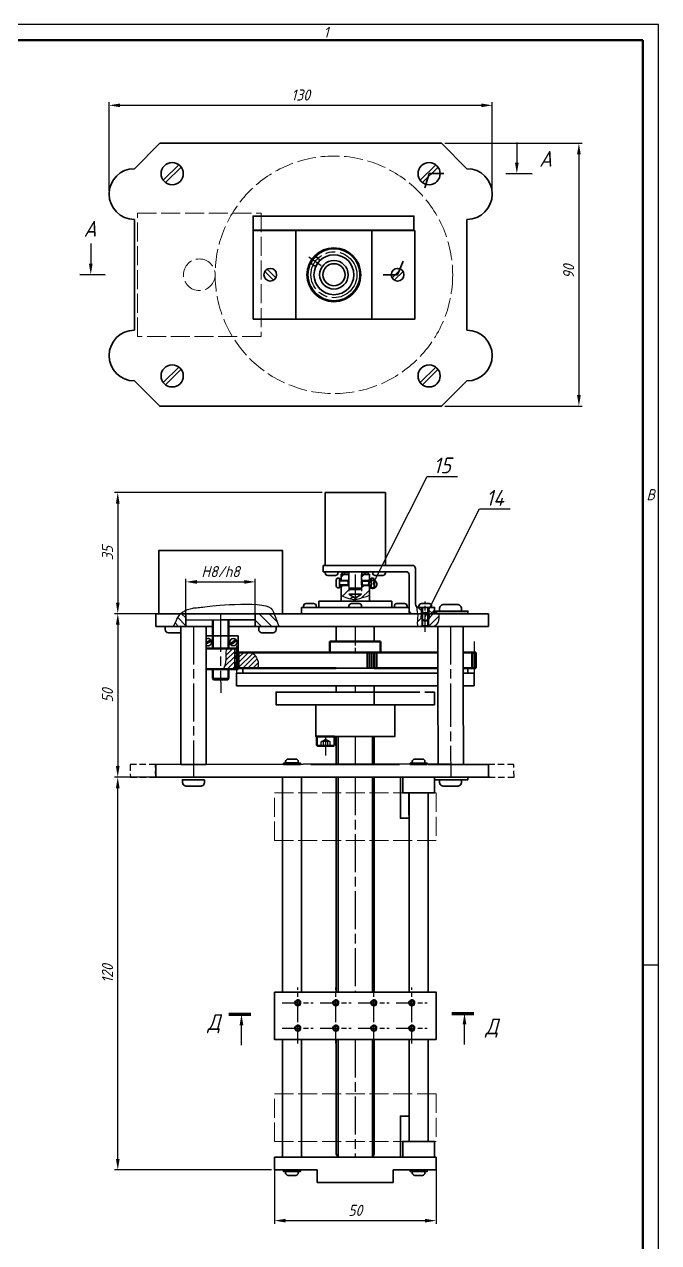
# Model space of a CAD drawing. Header units: millimetres. Extents: x -386 to 841, y 0 to 594.
# Drawn here: x 640.7 to 841, y 209.3 to 594 of the extents above; entities that cross this region are included whole.
import ezdxf
from ezdxf import colors
from ezdxf.entities.mleader import LeaderData, LeaderLine
from ezdxf.enums import TextEntityAlignment as Align
from ezdxf.math import Vec2, Vec3

# ---------------------------------------------------------------- set-up
doc = ezdxf.new("R2010")
doc.units = ezdxf.units.MM
for name, pattern in [('ACGOSTWELD', [3, 2, -1]), ('AM_ISO02W050', [7.5, 6, -1.5]), ('AM_ISO02W050x2', [3.75, 3, -0.75]), ('AM_ISO08W050', [18, 12, -1.5, 3, -1.5]), ('AM_ISO08W050x2', [9, 6, -0.75, 1.5, -0.75])]:
    doc.linetypes.add(name, pattern=pattern)
doc.layers.get('0').update_dxf_attribs({"linetype": 'ACGOSTWELD', "lineweight": 25})
for name, color, linetype, lineweight in [('AM_0', 7, 'Continuous', 50), ('AM_0N', 7, 'Continuous', 50), ('AM_3N', 6, 'AM_ISO02W050', 25), ('AM_4', 3, 'Continuous', 25), ('AM_4N', 3, 'Continuous', 25), ('AM_5', 3, 'Continuous', 25), ('AM_7', 4, 'AM_ISO08W050', 25), ('AM_8', 1, 'Continuous', 25), ('AM_BOR', 7, 'Continuous', 50), ('окружности', 100, 'AM_ISO02W050', 15), ('основные', 7, 'Continuous', 35), ('оч жирные', 7, 'Continuous', 70)]:
    doc.layers.add(name, color=color, linetype=linetype, lineweight=lineweight)
doc.styles.add('ACGOSTTS', font='geniso.shx', dxfattribs={"oblique": 15})
doc.styles.get("Standard").update_dxf_attribs({"font": 'geniso.shx', "oblique": 15})
doc.dimstyles.new('AM_GOST$0', dxfattribs={"dimtxt": 3.5, "dimasz": 3.5, "dimexe": 1, "dimexo": 1, "dimgap": 1.5, "dimtad": 1, "dimtoh": 1, "dimtxsty": 'Standard', "dimcen": 0, "dimclrd": 256, "dimclre": 256, "dimclrt": 2, "dimadec": 0, "dimazin": 2, "dimtp": 0.1, "dimtm": 0.1, "dimtfac": 0.71, "dimtmove": 0, "dimatfit": 3, "dimfxl": 1, "dimtolj": 1, "dimlwd": -1, "dimlwe": -1, "dimarcsym": 1})

# ---------------------------------------------------------------- blocks, each defined once
blk = doc.blocks.new('*D10')
at = {"layer": 'AM_5', "linetype": 'ByBlock', "transparency": 16777216}
for p, q in [((681.23, 407.93), (669.23, 407.93)), ((670.23, 404.43), (670.23, 359.82)), ((681.23, 356.32), (669.23, 356.32))]:
    blk.add_line(p, q, dxfattribs=at)
at = {"layer": 'AM_5', "transparency": 16777216}
for points in [[(669.65, 404.43), (670.82, 404.43), (670.23, 407.93)], [(669.65, 359.82), (670.82, 359.82), (670.23, 356.32)]]:
    blk.add_solid(points, dxfattribs=at)
at = {"layer": 'Defpoints', "color": 0, "transparency": 16777216}
for p in [(682.23, 407.93), (670.23, 356.32), (682.23, 356.32)]:
    blk.add_point(p, dxfattribs=at)
at = {"layer": 'AM_5', "color": 2, "transparency": 16777216, "insert": (666.98, 382.12), "char_height": 3.5, "attachment_point": 5, "rotation": 90}
blk.add_mtext('\\A1;50', dxfattribs=at)
blk = doc.blocks.new('*D11')
at = {"layer": 'AM_5', "linetype": 'ByBlock', "transparency": 16777216}
for p, q in [((718.73, 356.32), (669.23, 356.32)), ((670.23, 235.79), (670.23, 352.82)), ((718.73, 232.29), (669.23, 232.29))]:
    blk.add_line(p, q, dxfattribs=at)
at = {"layer": 'AM_5', "transparency": 16777216}
for points in [[(669.65, 352.82), (670.82, 352.82), (670.23, 356.32)], [(669.65, 235.79), (670.82, 235.79), (670.23, 232.29)]]:
    blk.add_solid(points, dxfattribs=at)
at = {"layer": 'Defpoints', "color": 0, "transparency": 16777216}
for p in [(670.23, 356.32), (719.73, 356.32), (719.73, 232.29)]:
    blk.add_point(p, dxfattribs=at)
at = {"layer": 'AM_5', "color": 2, "transparency": 16777216, "insert": (666.98, 294.3), "char_height": 3.5, "attachment_point": 5, "rotation": 90}
blk.add_mtext('\\A1;120', dxfattribs=at)
blk = doc.blocks.new('*D6')
at = {"layer": 'AM_5', "linetype": 'ByBlock', "transparency": 16777216}
for p, q in [((691.73, 406.93), (691.73, 418.97)), ((695.23, 417.97), (710.16, 417.97)), ((713.66, 406.97), (713.66, 418.97))]:
    blk.add_line(p, q, dxfattribs=at)
at = {"layer": 'AM_5', "transparency": 16777216}
for points in [[(695.23, 418.55), (695.23, 417.38), (691.73, 417.97)], [(710.16, 418.55), (710.16, 417.38), (713.66, 417.97)]]:
    blk.add_solid(points, dxfattribs=at)
at = {"layer": 'Defpoints', "color": 0, "transparency": 16777216}
for p in [(713.66, 417.97), (691.73, 405.93), (713.66, 405.97)]:
    blk.add_point(p, dxfattribs=at)
at = {"layer": 'AM_5', "color": 2, "transparency": 16777216, "insert": (702.69, 421.22), "char_height": 3.5, "attachment_point": 5}
blk.add_mtext('\\A1;Н8/h8', dxfattribs=at)
blk = doc.blocks.new('GOST_A1_LANDSCAPE')
at = {"layer": 'AM_BOR', "color": 1, "lineweight": 25}
for p, q in [((841, 594), (0, 594)), ((841, 0), (841, 594)), ((841, 297), (836, 297))]:
    blk.add_line(p, q, dxfattribs=at)
at = {"layer": 'AM_BOR', "color": 7, "lineweight": 50}
for p, q in [((836, 589), (20, 589)), ((836, 5), (836, 589))]:
    blk.add_line(p, q, dxfattribs=at)
at = {"layer": 'AM_BOR', "color": 1, "lineweight": 25, "style": 'ACGOSTTS', "oblique": 15}
for s, p in [('1', (736, 591.5)), ('B', (838.5, 445.5))]:
    blk.add_text(s, height=3.5, dxfattribs=at).set_placement(p, align=Align.MIDDLE_CENTER)
blk = doc.blocks.new('_DotSmall')
at = {"color": 0, "linetype": 'ByBlock', "const_width": 0.5}
blk.add_lwpolyline([(-0.0625, 0, 1), (0.0625, 0, 1)], format="xyb", close=True, dxfattribs=at)
blk = doc.blocks.new('*D28')
at = {"layer": 'AM_5', "linetype": 'ByBlock', "transparency": 16777216}
for p, q in [((667.48, 541.44), (667.48, 569.44)), ((788.48, 541.44), (788.48, 569.44)), ((670.98, 568.44), (784.98, 568.44))]:
    blk.add_line(p, q, dxfattribs=at)
at = {"layer": 'AM_5', "transparency": 16777216}
for points in [[(670.98, 569.02), (670.98, 567.85), (667.48, 568.44)], [(784.98, 569.02), (784.98, 567.85), (788.48, 568.44)]]:
    blk.add_solid(points, dxfattribs=at)
at = {"layer": 'Defpoints', "color": 0, "transparency": 16777216}
for p in [(788.48, 568.44), (667.48, 540.44), (788.48, 540.44)]:
    blk.add_point(p, dxfattribs=at)
at = {"layer": 'AM_5', "color": 2, "transparency": 16777216, "insert": (727.98, 571.69), "char_height": 3.5, "attachment_point": 5}
blk.add_mtext('\\A1;130', dxfattribs=at)
blk = doc.blocks.new('*D30')
at = {"layer": 'AM_5', "linetype": 'ByBlock', "transparency": 16777216}
for p, q in [((773.48, 556.44), (816.83, 556.44)), ((815.83, 552.94), (815.83, 476.94)), ((773.48, 473.44), (816.83, 473.44))]:
    blk.add_line(p, q, dxfattribs=at)
at = {"layer": 'AM_5', "transparency": 16777216}
for points in [[(815.24, 552.94), (816.41, 552.94), (815.83, 556.44)], [(815.24, 476.94), (816.41, 476.94), (815.83, 473.44)]]:
    blk.add_solid(points, dxfattribs=at)
at = {"layer": 'Defpoints', "color": 0, "transparency": 16777216}
for p in [(772.48, 556.44), (772.48, 473.44), (815.83, 473.44)]:
    blk.add_point(p, dxfattribs=at)
at = {"layer": 'AM_5', "color": 2, "transparency": 16777216, "insert": (812.58, 514.94), "char_height": 3.5, "attachment_point": 5, "rotation": 90}
blk.add_mtext('\\A1; 90', dxfattribs=at)
blk = doc.blocks.new('*D41')
at = {"layer": 'AM_5', "linetype": 'ByBlock', "transparency": 16777216}
for p, q in [((719.73, 235.29), (719.73, 215.29)), ((770.73, 235.29), (770.73, 215.29)), ((723.23, 216.29), (767.23, 216.29))]:
    blk.add_line(p, q, dxfattribs=at)
at = {"layer": 'AM_5', "transparency": 16777216}
for points in [[(723.23, 216.87), (723.23, 215.7), (719.73, 216.29)], [(767.23, 216.87), (767.23, 215.7), (770.73, 216.29)]]:
    blk.add_solid(points, dxfattribs=at)
at = {"layer": 'Defpoints', "color": 0, "transparency": 16777216}
for p in [(719.73, 236.29), (770.73, 236.29), (770.73, 216.29)]:
    blk.add_point(p, dxfattribs=at)
at = {"layer": 'AM_5', "color": 2, "transparency": 16777216, "insert": (745.23, 219.54), "char_height": 3.5, "attachment_point": 5}
blk.add_mtext('\\A1;50', dxfattribs=at)
blk = doc.blocks.new('*D43')
at = {"layer": 'AM_5', "linetype": 'ByBlock', "transparency": 16777216}
for p, q in [((734.73, 446.18), (669.23, 446.18)), ((670.23, 442.68), (670.23, 411.43)), ((734.73, 407.93), (669.23, 407.93))]:
    blk.add_line(p, q, dxfattribs=at)
at = {"layer": 'AM_5', "transparency": 16777216}
for points in [[(669.65, 442.68), (670.82, 442.68), (670.23, 446.18)], [(669.65, 411.43), (670.82, 411.43), (670.23, 407.93)]]:
    blk.add_solid(points, dxfattribs=at)
at = {"layer": 'Defpoints', "color": 0, "transparency": 16777216}
for p in [(735.73, 446.18), (670.23, 407.93), (735.73, 407.93)]:
    blk.add_point(p, dxfattribs=at)
at = {"layer": 'AM_5', "color": 2, "transparency": 16777216, "insert": (666.98, 427.05), "char_height": 3.5, "attachment_point": 5, "rotation": 90}
blk.add_mtext('\\A1;35', dxfattribs=at)

msp = doc.modelspace()

# ---------------------------------------------------------------- hatches: boundary and pattern name
at = {"layer": 'AM_8'}
h = msp.add_hatch(dxfattribs=at)
h.set_pattern_fill('ANSI31', color=256, scale=0.73)
h.paths.add_polyline_path([(743.233, 416.83), (743.018, 416.83), (740.893, 416.83), (740.734, 416.83), (740.734, 416.83), (740.734, 413.64), (741.709, 413.248), (742.518, 412.948), (743.186, 412.728), (743.735, 412.576), (744.189, 412.483), (744.57, 412.436), (744.903, 412.425), (745.211, 412.439), (745.233, 412.441), (745.233, 412.823), (743.233, 414.107), (743.233, 414.107)])
h.paths.add_polyline_path([(749.734, 416.83), (749.574, 416.83), (747.449, 416.83), (747.234, 417.045), (747.234, 418.215), (747.234, 420.928), (747.234, 421.182), (743.234, 421.182), (743.234, 420.928), (743.234, 418.215), (743.233, 417.045), (743.233, 415.941), (743.603, 415.576), (745.234, 415.576), (745.233, 414.107), (747.234, 414.107), (745.233, 412.823), (745.233, 412.441), (745.516, 412.469), (745.845, 412.521), (746.223, 412.602), (746.675, 412.721), (747.227, 412.886), (747.903, 413.106), (748.731, 413.388), (749.734, 413.74)])
h.paths.add_polyline_path([(747.234, 418.215), (747.234, 420.928), (747.234, 421.182), (743.234, 421.182), (743.234, 420.928), (743.234, 418.215), (743.233, 417.045), (743.233, 415.941), (747.234, 415.941), (747.234, 417.045)], flags=17)
h.paths.add_polyline_path([(747.234, 415.941), (746.864, 415.576), (745.234, 415.576), (745.233, 414.107), (747.234, 414.107)], flags=16)
h.paths.add_polyline_path([(749.734, 420.328), (747.234, 420.328), (747.234, 418.43), (747.449, 418.43), (749.359, 418.43), (749.574, 418.43), (749.734, 418.43)])
h.paths.add_polyline_path([(743.234, 420.328), (740.734, 420.328), (740.734, 418.43), (740.894, 418.43), (743.019, 418.43), (743.234, 418.43)])
h.paths.add_polyline_path([(743.234, 420.928), (741.334, 420.928), (740.734, 420.328), (743.234, 420.328)])
h.paths.add_polyline_path([(749.134, 420.928), (747.234, 420.928), (747.234, 420.328), (749.734, 420.328)], flags=17)
h.paths.add_polyline_path([(747.234, 415.941), (747.234, 415.941), (745.234, 415.941), (745.234, 415.576), (746.864, 415.576)], flags=16)
h.paths.add_polyline_path([(745.234, 415.941), (743.233, 415.941), (743.603, 415.576), (745.234, 415.576)], flags=16)
h = msp.add_hatch(dxfattribs=at)
h.set_pattern_fill('ANSI31', color=256, scale=0.55, angle=90, style=0)
h.set_pattern_definition([(135, (1178.506, 2460.9906), (-1.2347852, -1.2347852), [])])
h.paths.add_polyline_path([(691.734, 405.928), (691.734, 407.928), (690.099, 407.928), (690.09, 407.921), (689.84, 407.677), (689.616, 407.409), (689.401, 407.091), (689.178, 406.701), (688.93, 406.213), (688.638, 405.605), (688.285, 404.851), (687.853, 403.928), (690.721, 403.928), (691.734, 403.928)])
h = msp.add_hatch(dxfattribs=at)
h.set_pattern_fill('ANSI31', color=256, scale=0.71, angle=90, style=0)
h.set_pattern_definition([(135, (-738.1574, 1443.3015), (-1.5939955, -1.5939955), [])])
h.paths.add_polyline_path([(721.095, 403.928), (720.522, 405.315), (720.092, 406.515), (719.745, 407.532), (719.591, 407.928), (713.648, 407.928), (713.655, 405.966), (713.662, 403.928)])
h = msp.add_hatch(dxfattribs=at)
h.set_pattern_fill('ANSI31', color=256, scale=0.55, angle=90)
h.set_pattern_definition([(135, (-520.581, 53.3603), (-1.2347852, -1.2347852), [])])
h.paths.add_polyline_path([(766.175, 409.928), (765.336, 409.928), (764.395, 409.931), (764.645, 409.209), (764.942, 407.941), (766.175, 407.941)])
h.paths.add_polyline_path([(768.498, 409.923), (768.498, 407.941), (770.252, 407.941), (770.252, 408.736), (770.252, 409.248), (770.252, 409.927)])
h = msp.add_hatch(dxfattribs=at)
h.set_pattern_fill('ANSI31', color=256, scale=0.55, angle=180)
h.set_pattern_definition([(225, (-520.581, 53.3603), (1.2347852, -1.2347852), [])])
h.paths.add_polyline_path([(765.035, 407.941), (764.885, 407.941), (764.896, 407.859), (764.927, 407.243), (764.917, 406.669), (764.882, 406.138), (764.839, 405.652), (764.805, 405.211), (764.795, 404.817), (764.819, 404.47), (764.884, 404.17), (764.989, 403.941), (766.553, 403.941), (766.336, 404.128), (766.336, 407.941)])
h.paths.add_polyline_path([(768.336, 407.941), (768.336, 404.128), (768.12, 403.941), (769.904, 403.941), (770.113, 404.021), (770.565, 404.258), (770.923, 404.523), (771.192, 404.812), (771.385, 405.117), (771.517, 405.433), (771.599, 405.752), (771.646, 406.069), (771.67, 406.377), (771.683, 406.669), (771.699, 406.944), (771.719, 407.217), (771.746, 407.507), (771.78, 407.836), (771.792, 407.941)])
h = msp.add_hatch(dxfattribs=at)
h.set_pattern_fill('ANSI31', color=256, scale=0.35, style=0)
h.paths.add_polyline_path([(707.147, 396.928), (706.102, 396.928, 0.1514008), (704.355, 395.065), (704.349, 394.302), (704.323, 393.459), (704.224, 392.535), (704.097, 391.955, 0.1012759), (704.91, 390.428), (705.234, 390.428), (707.147, 390.428)])
h.paths.add_polyline_path([(704.097, 391.955), (704.003, 391.526), (703.607, 390.428), (704.91, 390.428, -0.1012759)])
h.paths.add_polyline_path([(706.102, 396.928), (704.762, 396.928), (704.51, 396.377), (704.391, 395.758), (704.355, 395.067), (704.355, 395.065, -0.1514008)], flags=17)
h.paths.add_polyline_path([(711.75, 395.678), (708.359, 395.678), (708.359, 390.678), (711.75, 390.678, 0.1557745), (712.548, 393.178, 0.1557745)])
h.paths.add_polyline_path([(714.524, 392.686), (714.36, 393.334), (714.082, 393.962), (713.689, 394.565), (713.18, 395.139), (712.552, 395.678), (711.75, 395.678, -0.1557745), (712.548, 393.178, -0.1557745), (711.75, 390.678), (714.345, 390.678), (714.515, 391.353), (714.575, 392.024)])

# ---------------------------------------------------------------- linework, layer by layer
for p, q in [((743.234, 420.928), (743.234, 418.215)), ((747.234, 420.928), (747.234, 418.215)), ((743.233, 417.045), (743.233, 414.107)), ((747.234, 417.045), (747.234, 414.107)), ((707.447, 395.678), (708.234, 395.678)), ((707.447, 395.678), (707.447, 395.267)), ((707.447, 390.678), (707.447, 394.75)), ((708.234, 390.678), (707.447, 390.678))]:
    msp.add_line(p, q)
for points in [[(674.234, 356.319), (682.234, 356.319), (682.106, 360.319), (674.106, 360.319)], [(787.362, 356.319), (795.362, 356.319), (795.234, 360.319), (787.234, 360.319)]]:
    msp.add_lwpolyline(points, close=True)
at = {"layer": 'AM_0'}
for p, q in [((700.234, 405.928), (700.234, 396.928)), ((705.219, 405.951), (705.234, 396.928)), ((705.234, 403.915), (705.234, 403.915)), ((708.234, 396.928), (698.171, 396.928)), ((737.234, 399.117), (737.234, 395.678)), ((753.234, 399.117), (737.234, 399.117)), ((753.234, 399.117), (753.234, 395.678)), ((708.234, 395.928), (708.234, 390.428)), ((771.297, 395.678), (708.234, 395.678)), ((708.359, 395.678), (708.359, 390.678)), ((753.234, 395.678), (737.234, 395.678)), ((751.234, 395.678), (739.234, 395.678)), ((783.234, 395.678), (779.297, 395.678)), ((782.109, 395.678), (782.109, 390.678)), ((783.234, 395.678), (783.234, 390.678)), ((708.234, 390.428), (698.171, 390.428)), ((700.234, 390.428), (700.234, 387.507)), ((705.234, 390.428), (700.234, 390.428)), ((705.234, 390.428), (705.234, 387.507)), ((739.234, 390.678), (708.359, 390.678)), ((771.297, 390.678), (751.234, 390.678)), ((783.234, 390.678), (779.297, 390.678)), ((700.234, 387.507), (700.501, 387.105)), ((704.967, 387.105), (700.501, 387.105)), ((705.234, 387.507), (704.967, 387.105))]:
    msp.add_line(p, q, dxfattribs=at)
for centre in [(727.056, 285.061), (739.056, 285.061), (751.056, 285.061), (763.056, 285.061), (727.056, 277.061), (739.056, 277.061), (751.056, 277.061), (763.056, 277.061)]:
    msp.add_circle(centre, 0.783, dxfattribs=at)
at = {"layer": 'AM_0N'}
for p, q in [((733.118, 366.482), (733.118, 369.182)), ((734.368, 369.182), (733.118, 369.182)), ((738.318, 366.182), (733.418, 366.182)), ((737.368, 369.182), (734.368, 369.182)), ((738.618, 369.182), (737.368, 369.182)), ((738.618, 366.482), (738.618, 369.182))]:
    msp.add_line(p, q, dxfattribs=at)
for centre, start, end in [((733.418, 366.482), 180, 270), ((738.318, 366.482), 270, 0)]:
    msp.add_arc(centre, 0.3, start, end, dxfattribs=at)
at = {"layer": 'AM_3N', "linetype": 'AM_ISO02W050x2'}
for p, q in [((734.425, 367.482), (735.868, 368.316)), ((734.425, 366.182), (734.425, 367.482)), ((735.147, 366.182), (735.147, 367.482)), ((737.312, 367.482), (735.868, 368.316)), ((736.59, 366.182), (736.59, 367.482)), ((737.312, 366.182), (737.312, 367.482))]:
    msp.add_line(p, q, dxfattribs=at)
for centre, radius, start, end in [((734.786, 367.018), 0.588, 52.12112, 127.87888), ((735.868, 365.44), 2.166, 70.52878, 109.47122), ((736.951, 367.018), 0.588, 52.12112, 127.87888)]:
    msp.add_arc(centre, radius, start, end, dxfattribs=at)
at = {"layer": 'AM_4'}
for p, q in [((766.553, 403.941), (766.553, 409.928)), ((768.12, 403.941), (768.12, 409.941))]:
    msp.add_line(p, q, dxfattribs=at)
for points in [[(740.734, 413.64), (741.709, 413.248), (742.518, 412.948), (743.186, 412.728), (743.735, 412.576), (744.189, 412.483), (744.57, 412.436), (744.903, 412.425), (745.211, 412.439), (745.516, 412.469), (745.845, 412.521), (746.223, 412.602), (746.675, 412.721), (747.227, 412.886), (747.903, 413.106), (748.731, 413.388), (749.734, 413.74)], [(687.853, 403.928), (688.285, 404.851), (688.638, 405.605), (688.93, 406.213), (689.178, 406.701), (689.401, 407.091), (689.616, 407.409), (689.84, 407.677), (690.09, 407.921), (690.381, 408.16), (690.71, 408.394), (691.069, 408.62), (691.452, 408.835), (691.852, 409.034), (692.263, 409.213), (692.677, 409.37), (693.088, 409.5), (693.49, 409.601), (693.89, 409.677), (694.292, 409.735), (694.704, 409.78), (695.131, 409.817), (695.582, 409.854), (696.061, 409.895), (696.576, 409.947), (697.135, 410.013), (697.757, 410.093), (698.461, 410.184), (699.266, 410.282), (700.193, 410.386), (701.262, 410.492), (702.493, 410.597), (703.905, 410.699), (705.505, 410.793), (707.242, 410.871), (709.051, 410.922), (710.87, 410.935), (712.633, 410.901), (714.276, 410.808), (715.736, 410.645), (716.947, 410.404), (717.868, 410.072), (718.542, 409.634), (719.036, 409.075), (719.415, 408.38), (719.745, 407.532), (720.092, 406.515), (720.522, 405.315), (721.1, 403.915)], [(764.585, 410.167), (764.645, 409.209), (764.808, 408.515), (764.896, 407.859), (764.927, 407.243), (764.917, 406.669), (764.882, 406.138), (764.839, 405.652), (764.805, 405.211), (764.795, 404.817), (764.819, 404.47), (764.884, 404.17), (764.989, 403.941)], [(769.904, 403.941), (770.113, 404.021), (770.565, 404.258), (770.923, 404.523), (771.192, 404.812), (771.385, 405.117), (771.517, 405.433), (771.599, 405.752), (771.646, 406.069), (771.67, 406.377), (771.683, 406.669), (771.699, 406.944), (771.719, 407.217), (771.746, 407.507), (771.78, 407.836), (770.891, 408.186), (770.252, 408.686), (770.252, 409.248), (770.252, 409.927)], [(704.762, 396.928), (704.51, 396.377), (704.391, 395.758), (704.355, 395.067), (704.349, 394.302), (704.323, 393.459), (704.224, 392.535), (704.003, 391.526), (703.607, 390.428)], [(712.552, 395.678), (713.18, 395.139), (713.689, 394.565), (714.082, 393.962), (714.36, 393.334), (714.524, 392.686), (714.575, 392.024), (714.515, 391.353), (714.345, 390.678)]]:
    msp.add_lwpolyline(points, dxfattribs=at)
for centre in [(727.074, 285.088), (739.074, 285.088), (751.074, 285.088), (763.074, 285.088), (727.074, 277.088), (739.074, 277.088), (751.074, 277.088), (763.074, 277.088)]:
    msp.add_arc(centre, 1.007, 159.31242, 75.10449, dxfattribs=at)
at = {"layer": 'AM_4N'}
for p, q in [((743.233, 418.215), (740.233, 418.216)), ((743.233, 417.045), (740.233, 417.045)), ((747.234, 418.215), (750.234, 418.215)), ((747.234, 417.045), (750.234, 417.045))]:
    msp.add_line(p, q, dxfattribs=at)
at = {"layer": 'AM_5'}
for p, q in [((796.223, 556.682), (796.223, 550.363)), ((661.712, 524.811), (661.712, 518.492)), ((709.291, 271.677), (709.291, 277.996)), ((779.709, 271.919), (779.709, 278.238))]:
    msp.add_line(p, q, dxfattribs=at)
at = {"layer": 'AM_5', "linetype": 'Continuous'}
for points in [[(795.64, 550.363), (796.806, 550.363), (796.223, 546.863)], [(661.128, 518.492), (662.295, 518.492), (661.712, 514.992)], [(709.874, 277.996), (708.707, 277.996), (709.291, 281.496)], [(780.292, 278.238), (779.126, 278.238), (779.709, 281.738)]]:
    msp.add_trace(points, dxfattribs=at)
at = {"layer": 'AM_7', "linetype": 'AM_ISO08W050x2'}
for p, q in [((730.566, 520.598), (734.43, 517.837)), ((767.336, 402.197), (767.336, 411.751)), ((702.734, 398.928), (702.734, 403.915)), ((745.234, 403.928), (745.234, 395.678)), ((735.868, 369.182), (735.868, 362.936)), ((727.056, 280.178), (727.056, 289.943)), ((739.056, 280.178), (739.056, 289.943)), ((751.056, 280.178), (751.056, 289.943)), ((763.056, 280.178), (763.056, 289.943)), ((722.174, 285.061), (731.938, 285.061)), ((734.174, 285.061), (743.938, 285.061)), ((746.174, 285.061), (755.938, 285.061)), ((758.174, 285.061), (767.938, 285.061)), ((727.056, 272.178), (727.056, 281.943)), ((739.056, 272.178), (739.056, 281.943)), ((751.056, 272.178), (751.056, 281.943)), ((763.056, 272.178), (763.056, 281.943)), ((722.174, 277.061), (731.938, 277.061)), ((734.174, 277.061), (743.938, 277.061)), ((746.174, 277.061), (755.938, 277.061)), ((758.174, 277.061), (767.938, 277.061))]:
    msp.add_line(p, q, dxfattribs=at)
at = {"layer": 'AM_7'}
for p, q in [((745.234, 420.35), (745.233, 411.928)), ((702.691, 407.925), (702.734, 382.928)), ((694.171, 403.928), (694.171, 356.319)), ((775.297, 403.928), (775.297, 384.182)), ((707.702, 397.846), (707.734, 386.928)), ((707.734, 397.846), (707.734, 387.178)), ((782.734, 399.178), (782.734, 387.178)), ((745.232, 385.182), (745.232, 383.182)), ((775.297, 384.182), (775.345, 356.319)), ((745.232, 369.182), (745.231, 360.319)), ((745.231, 356.319), (745.228, 288.472)), ((728.231, 320.819), (728.228, 288.472)), ((762.221, 320.819), (762.224, 288.472)), ((728.226, 273.472), (728.223, 236.287)), ((745.227, 273.472), (745.225, 236.214)), ((762.225, 273.472), (762.228, 241.287))]:
    msp.add_line(p, q, dxfattribs=at)
msp.add_circle((738.479, 514.938), 7.25, dxfattribs=at)
at = {"layer": 'окружности'}
for points in [[(676.479, 534.438), (715.479, 534.438), (715.479, 495.438), (676.479, 495.438)], [(719.728, 351.319), (770.728, 351.319), (770.728, 336.319), (719.728, 336.319)], [(719.728, 256.287), (770.728, 256.287), (770.728, 241.287), (719.728, 241.287)]]:
    msp.add_lwpolyline(points, close=True, dxfattribs=at)
for centre, radius in [((738.479, 514.938), 37.5), ((695.979, 514.938), 5)]:
    msp.add_circle(centre, radius, dxfattribs=at)
at = {"layer": 'основные'}
for p, q in [((689.518, 549.661), (684.608, 544.773)), ((685.313, 544.065), (690.224, 548.952)), ((770.644, 549.661), (765.734, 544.773)), ((766.44, 544.065), (771.35, 548.952)), ((768.542, 546.863), (767.142, 542.423)), ((768.542, 546.863), (773.208, 546.863)), ((792.713, 546.908), (801.063, 546.832)), ((712.979, 528.938), (712.979, 500.938)), ((763.979, 528.938), (712.979, 528.938)), ((726.479, 528.938), (726.479, 500.938)), ((750.479, 500.938), (750.479, 528.938)), ((763.979, 500.938), (763.979, 528.938)), ((719.41, 513.217), (716.665, 515.95)), ((717.37, 516.658), (720.115, 513.926)), ((759.587, 516.658), (756.842, 513.926)), ((757.548, 513.217), (760.293, 515.95)), ((758.562, 514.933), (760.36, 519.184)), ((666.243, 514.938), (658.241, 515.046)), ((758.562, 514.933), (754.068, 514.933)), ((712.979, 500.938), (763.979, 500.938)), ((712.979, 500.938), (763.979, 500.938)), ((689.518, 485.811), (684.608, 480.923)), ((685.313, 480.215), (690.224, 485.102)), ((770.644, 485.811), (765.734, 480.923)), ((766.44, 480.215), (771.35, 485.102)), ((735.033, 423.12), (736.95, 423.182)), ((735.033, 421.182), (735.033, 423.12)), ((745.234, 423.182), (750.434, 423.182)), ((751.95, 423.182), (748.983, 423.182)), ((741.483, 421.182), (735.033, 421.182)), ((738.934, 419.982), (736.534, 419.982)), ((741.334, 420.928), (740.734, 420.328)), ((740.734, 420.328), (743.234, 420.328)), ((740.734, 418.43), (740.734, 420.328)), ((749.133, 421.182), (741.158, 421.182)), ((741.334, 420.928), (743.234, 420.928)), ((743.234, 420.928), (743.234, 421.182)), ((743.234, 420.328), (743.234, 418.43)), ((747.234, 420.928), (747.234, 421.182)), ((749.134, 420.928), (747.234, 420.928)), ((747.234, 420.328), (749.734, 420.328)), ((747.234, 420.328), (747.234, 418.43)), ((748.983, 421.182), (761.233, 421.182)), ((749.134, 420.928), (749.734, 420.328)), ((749.734, 418.43), (749.734, 420.328)), ((753.584, 419.982), (751.884, 419.982)), ((762.233, 420.182), (762.233, 408.928)), ((740.233, 418.43), (740.233, 419.13)), ((740.233, 418.43), (740.733, 418.43)), ((740.233, 416.83), (740.233, 418.43)), ((740.233, 418.43), (740.894, 418.43)), ((740.233, 416.83), (740.233, 418.43)), ((740.233, 416.83), (740.893, 416.83)), ((740.234, 418.43), (740.234, 419.13)), ((740.234, 418.43), (740.734, 418.43)), ((740.234, 416.83), (740.234, 418.43)), ((740.234, 416.13), (740.234, 416.83)), ((740.234, 416.83), (740.734, 416.83)), ((740.734, 411.928), (740.734, 416.83)), ((740.734, 416.83), (740.734, 416.83)), ((740.893, 416.83), (743.018, 416.83)), ((740.894, 418.43), (743.019, 418.43)), ((743.019, 418.43), (743.018, 416.83)), ((743.018, 416.83), (743.233, 417.045)), ((743.018, 416.83), (743.233, 416.83)), ((743.019, 418.43), (743.233, 418.215)), ((743.019, 418.43), (743.234, 418.43)), ((743.233, 418.215), (743.233, 417.045)), ((743.233, 415.941), (743.603, 415.576)), ((743.233, 415.941), (747.234, 415.941)), ((743.603, 415.576), (746.864, 415.576)), ((747.234, 415.941), (746.864, 415.576)), ((747.449, 418.43), (747.234, 418.215)), ((747.449, 418.43), (747.234, 418.43)), ((747.234, 418.215), (747.234, 417.045)), ((747.449, 416.83), (747.234, 417.045)), ((747.449, 416.83), (747.234, 416.83)), ((749.359, 418.43), (747.449, 418.43)), ((747.449, 418.43), (747.449, 416.83)), ((749.574, 416.83), (747.449, 416.83)), ((749.574, 418.43), (749.359, 418.43)), ((750.234, 418.43), (749.574, 418.43)), ((750.234, 416.83), (749.574, 416.83)), ((750.234, 418.43), (749.734, 418.43)), ((749.734, 411.928), (749.734, 416.83)), ((750.234, 416.83), (749.734, 416.83)), ((750.234, 418.43), (750.234, 419.13)), ((750.234, 416.83), (750.234, 418.43)), ((750.234, 416.83), (750.234, 418.43)), ((750.234, 416.13), (750.234, 416.83)), ((750.234, 416.13), (750.234, 416.83)), ((756.734, 411.928), (733.734, 411.928)), ((733.734, 411.928), (733.734, 409.928)), ((736.534, 411.928), (756.734, 411.928)), ((745.233, 412.824), (743.233, 414.107)), ((743.233, 414.107), (747.234, 414.107)), ((745.234, 412.824), (747.234, 414.107)), ((756.734, 411.928), (756.734, 409.928)), ((682.234, 407.928), (682.234, 403.928)), ((688.634, 407.928), (693.951, 407.928)), ((693.234, 407.928), (715.253, 407.928)), ((693.951, 407.928), (702.734, 407.928)), ((715.253, 407.928), (722.234, 407.928)), ((727.234, 407.928), (724.234, 407.928)), ((724.518, 407.928), (730.101, 407.928)), ((727.234, 407.928), (765.092, 407.928)), ((733.734, 409.928), (728.234, 409.928)), ((728.234, 409.928), (728.234, 407.928)), ((731.384, 411.128), (730.384, 411.128)), ((733.234, 407.928), (731.668, 407.928)), ((733.734, 409.928), (756.734, 409.928)), ((756.734, 409.928), (762.234, 409.928)), ((757.234, 407.928), (758.801, 407.928)), ((758.801, 407.928), (757.234, 407.928)), ((758.734, 411.128), (760.434, 411.128)), ((762.018, 407.928), (760.368, 407.928)), ((760.368, 407.928), (760.451, 407.928)), ((767.518, 407.928), (762.018, 407.928)), ((762.234, 409.928), (762.234, 407.928)), ((766.175, 409.928), (766.175, 407.941)), ((787.234, 407.928), (767.518, 407.928)), ((768.498, 409.928), (768.498, 407.941)), ((787.234, 403.928), (787.234, 407.928)), ((691.734, 405.928), (691.734, 403.928)), ((693.234, 403.915), (700.234, 403.915)), ((712.234, 403.928), (705.234, 403.928)), ((712.234, 403.928), (733.234, 403.928)), ((713.655, 405.966), (713.662, 403.928)), ((765.951, 403.928), (727.027, 403.928)), ((739.234, 403.928), (739.234, 399.117)), ((751.234, 403.928), (739.234, 403.928)), ((745.234, 403.928), (749.734, 403.928)), ((751.234, 403.928), (751.234, 399.117)), ((765.951, 403.928), (787.234, 403.928)), ((698.171, 400.928), (708.234, 400.928)), ((708.234, 400.928), (708.234, 396.928)), ((699.607, 399.705), (698.171, 398.81)), ((698.171, 398.371), (699.791, 399.381)), ((705.713, 398.418), (707.544, 399.759)), ((705.934, 398.117), (705.713, 398.418)), ((707.776, 399.468), (705.934, 398.117)), ((707.147, 390.428), (707.147, 396.928)), ((708.234, 395.928), (708.234, 396.928)), ((771.297, 399.796), (771.297, 378.068)), ((779.297, 399.796), (779.297, 372.751)), ((707.734, 395.928), (707.734, 395.428)), ((748.967, 395.681), (748.967, 390.681)), ((749.597, 395.681), (749.597, 390.681)), ((750.208, 395.681), (750.208, 390.681)), ((750.834, 395.681), (750.834, 390.681)), ((751.445, 395.681), (751.445, 390.681)), ((751.996, 395.681), (751.996, 390.681)), ((709.734, 389.182), (709.734, 390.678)), ((739.234, 390.681), (737.234, 390.682)), ((780.734, 389.182), (780.734, 390.678)), ((700.234, 387.507), (705.234, 387.507)), ((739.234, 385.182), (739.233, 383.182)), ((751.234, 385.182), (751.234, 381.246)), ((751.234, 381.246), (751.234, 379.182)), ((739.233, 369.182), (739.232, 360.319)), ((739.839, 369.182), (739.839, 360.319)), ((750.62, 360.319), (750.621, 369.182)), ((751.233, 369.182), (751.233, 360.319)), ((682.234, 360.319), (775.338, 360.478)), ((682.234, 360.319), (682.234, 356.319)), ((731.231, 360.319), (739.232, 360.319)), ((739.232, 360.319), (759.231, 360.319)), ((759.231, 360.319), (751.233, 360.32)), ((787.234, 360.319), (787.234, 356.319)), ((694.171, 356.319), (682.234, 356.319)), ((775.345, 356.319), (694.171, 356.319)), ((731.231, 356.319), (739.232, 356.319)), ((751.233, 356.319), (735.232, 356.319)), ((739.232, 356.319), (739.229, 288.472)), ((739.839, 356.319), (739.839, 288.472)), ((750.616, 288.472), (750.62, 356.319)), ((751.233, 356.319), (751.229, 288.472)), ((759.231, 356.319), (751.233, 356.319)), ((762.355, 356.319), (762.095, 356.319)), ((762.095, 351.319), (762.095, 344.296)), ((762.095, 344.296), (762.225, 344.296)), ((739.228, 273.472), (739.226, 237.287)), ((739.839, 273.472), (739.839, 236.287)), ((750.612, 236.287), (750.615, 273.472)), ((751.228, 273.472), (751.226, 237.328)), ((733.876, 236.287), (758.302, 236.287)), ((735.226, 236.287), (735.726, 236.287)), ((735.726, 236.287), (740.726, 236.287)), ((738.933, 236.287), (735.726, 236.287)), ((739.226, 237.287), (739.839, 236.287)), ((751.226, 237.328), (750.612, 236.287)), ((757.592, 236.287), (761.592, 236.287)), ((761.445, 236.287), (763.012, 236.287)), ((762.221, 236.287), (763.788, 236.287)), ((733.224, 232.287), (719.726, 232.287)), ((733.221, 228.287), (733.224, 232.287)), ((757.231, 228.287), (757.227, 232.287)), ((757.227, 232.287), (770.726, 232.287)), ((736.721, 228.287), (753.731, 228.287))]:
    msp.add_line(p, q, dxfattribs=at)
for points in [[(675.479, 548.438), (683.479, 556.438), (772.479, 556.438), (780.479, 548.438)], [(675.479, 497.438), (675.479, 532.438)], [(780.479, 532.438), (780.479, 497.438)], [(780.479, 481.438), (780.479, 481.438), (772.479, 473.438), (683.479, 473.438), (675.479, 481.438)], [(736.951, 423.182), (735.734, 423.182), (735.734, 446.182), (754.734, 446.182), (754.734, 423.182), (736.951, 423.182)], [(693.951, 407.928), (682.234, 407.928)], [(702.695, 405.947), (691.734, 405.928), (691.734, 407.928), (702.685, 407.928)], [(699.49, 407.928), (695.518, 407.928)], [(702.695, 405.947), (713.655, 405.966), (713.648, 407.928), (702.697, 407.928)], [(724.234, 407.928), (721.234, 407.928)], [(728.234, 407.928), (726.234, 407.928), (724.518, 407.928)], [(762.234, 407.928), (764.234, 407.928), (765.951, 407.928)], [(768.336, 409.941), (768.336, 404.128), (768.12, 403.941), (766.553, 403.941), (766.336, 404.128), (768.336, 404.128), (766.336, 404.128), (766.336, 409.928)], [(767.518, 407.928), (769.234, 407.928)], [(682.234, 403.928), (693.708, 403.928)], [(698.171, 390.428), (698.171, 360.319), (690.171, 360.319), (690.171, 403.915), (698.171, 403.915), (698.171, 390.428)], [(771.297, 395.678), (771.297, 403.915), (779.297, 403.915), (779.297, 395.678)], [(721.625, 385.182), (707.732, 385.182), (707.732, 389.182), (739.234, 389.182)], [(766.194, 385.182), (707.734, 385.182), (707.734, 389.182), (771.297, 389.182)], [(751.234, 389.182), (771.297, 389.182)], [(779.297, 389.182), (782.732, 389.182), (782.732, 385.182), (779.297, 385.182)], [(779.297, 389.182), (782.732, 389.182), (782.732, 385.182), (779.297, 385.182)], [(739.234, 385.182), (724.824, 385.182)], [(765.64, 385.182), (752.19, 385.182)], [(771.297, 385.182), (766.354, 385.182)], [(771.297, 385.182), (768.84, 385.182)], [(779.297, 385.182), (779.345, 360.319), (771.345, 360.319), (771.297, 385.182)], [(739.233, 379.182), (720.232, 379.182), (720.232, 383.182), (721.625, 383.182)], [(767.208, 383.182), (770.232, 383.182), (770.232, 379.182), (720.232, 379.182), (720.232, 383.182), (765.491, 383.182)], [(724.83, 383.182), (739.233, 383.182)], [(768.825, 383.182), (770.232, 383.182), (770.232, 379.182), (751.234, 379.182)], [(752.19, 383.182), (765.62, 383.182)], [(733.118, 369.182), (732.731, 369.182), (732.731, 379.182), (739.233, 379.182)], [(751.234, 379.182), (757.731, 379.182), (757.731, 369.182), (751.234, 369.182)], [(739.233, 369.182), (738.618, 369.182)], [(768.221, 360.319), (787.234, 360.319), (787.234, 356.319), (766.221, 356.319)], [(724.231, 356.319), (682.234, 356.319)], [(722.235, 288.472), (722.234, 356.319), (725.602, 356.319)], [(724.77, 356.319), (728.227, 356.319), (728.227, 288.472)], [(762.225, 343.319), (759.455, 343.319), (759.455, 356.319), (762.225, 356.319)], [(764.221, 356.319), (760.221, 356.319), (760.221, 351.319), (768.217, 351.319)], [(764.221, 356.319), (762.225, 356.319)], [(768.217, 351.319), (770.221, 351.319), (770.221, 356.319), (766.221, 356.319)], [(768.217, 356.319), (768.217, 356.319), (766.221, 356.319)], [(769.797, 356.319), (780.797, 356.319), (780.797, 355.519), (770.221, 355.519)], [(762.225, 351.319), (762.225, 288.472)], [(768.217, 288.472), (768.217, 351.319)], [(724.231, 236.287), (722.235, 236.287), (722.235, 273.472)], [(728.227, 273.472), (728.227, 236.287), (726.231, 236.287)], [(762.225, 273.472), (762.224, 241.287)], [(768.217, 241.287), (768.217, 273.472)], [(762.224, 236.287), (759.455, 236.287), (759.455, 249.287), (762.224, 249.287)], [(769.227, 241.287), (760.233, 241.287), (760.233, 236.287), (764.221, 236.287)], [(766.221, 236.287), (770.233, 236.287), (770.233, 241.287), (768.221, 241.287)], [(726.231, 236.287), (719.726, 236.287), (719.726, 232.287)], [(727.876, 236.287), (733.876, 236.287)], [(762.592, 236.287), (762.592, 236.287), (756.592, 236.287)], [(762.224, 236.287), (764.221, 236.287)], [(764.221, 236.287), (770.726, 236.287), (770.726, 232.287)], [(766.221, 236.287), (770.726, 236.287), (770.726, 232.287)], [(766.221, 236.287), (768.217, 236.287)], [(733.221, 228.287), (736.721, 228.287)], [(757.231, 228.287), (753.731, 228.287)]]:
    msp.add_lwpolyline(points, dxfattribs=at)
for points in [[(712.979, 529.038), (763.733, 529.038), (763.733, 533.478), (712.979, 533.478)], [(722.234, 407.928), (722.234, 427.928), (683.234, 427.928), (683.234, 407.928)], [(769.797, 408.736), (780.797, 408.736), (780.797, 407.936), (769.797, 407.936)], [(708.234, 395.678), (771.297, 395.678), (771.297, 390.678), (708.234, 390.678)], [(732.731, 379.182), (757.731, 379.182), (757.731, 369.182), (732.731, 369.182)], [(722.564, 360.764), (722.564, 360.319), (727.898, 360.319), (727.898, 360.764)], [(762.554, 360.764), (762.554, 360.319), (767.887, 360.319), (767.887, 360.764)], [(719.728, 288.472), (770.728, 288.472), (770.728, 273.472), (719.728, 273.472)], [(722.564, 232.232), (722.564, 231.787), (727.898, 231.787), (727.898, 232.232)], [(762.554, 232.232), (762.554, 231.787), (767.887, 231.787), (767.887, 232.232)]]:
    msp.add_lwpolyline(points, close=True, dxfattribs=at)
for points in [[(768.233, 407.928), (770.252, 407.928), (770.252, 409.928), (765.233, 409.928, -0.4142136), (764.233, 410.928), (764.233, 421.182), (764.233, 422.182, 0.4142136), (763.233, 423.182), (753.517, 423.182)], [(737.234, 419.982), (736.534, 419.982, -0.4142136), (735.734, 420.782), (735.734, 421.182), (739.734, 421.182), (739.734, 420.782, -0.4142136), (738.934, 419.982), (738.234, 419.982)], [(752.234, 419.982), (751.534, 419.982, -0.4142136), (750.734, 420.782), (750.734, 421.182), (754.734, 421.182), (754.734, 420.782, -0.4142136), (753.934, 419.982), (753.234, 419.982)], [(730.384, 411.128), (729.684, 411.128, 0.4142136), (728.884, 410.328), (728.884, 409.928), (732.884, 409.928), (732.884, 410.328, 0.4142136), (732.084, 411.128), (731.384, 411.128)], [(744.734, 411.128), (746.434, 411.128, -0.4142136), (747.234, 410.328), (747.234, 409.928), (743.234, 409.928), (743.234, 410.328, -0.4142136), (744.034, 411.128), (744.734, 411.128)], [(760.084, 411.128), (760.784, 411.128, -0.4142136), (761.584, 410.328), (761.584, 409.928), (757.584, 409.928), (757.584, 410.328, -0.4142136), (758.384, 411.128), (759.084, 411.128)], [(767.836, 411.128), (768.536, 411.128, -0.4142136), (769.336, 410.328), (769.336, 409.928), (765.336, 409.928), (765.336, 410.328, -0.4142136), (766.136, 411.128), (767.836, 411.128)], [(690.721, 403.915), (690.721, 403.928), (685.221, 403.928), (685.221, 402.928, 0.4142136), (686.221, 401.928), (689.721, 401.928, 0.117231), (690.171, 402.035, 0.117231)], [(725.731, 362.019), (726.431, 362.019, -0.4142136), (727.231, 361.219), (727.231, 360.819), (723.231, 360.819), (723.231, 361.219, -0.4142136), (724.031, 362.019), (725.731, 362.019)], [(724.731, 362.019), (724.031, 362.019, 0.4142136), (723.231, 361.219), (723.231, 360.819)], [(723.231, 360.819), (723.231, 361.219, -0.4142136), (724.031, 362.019), (724.731, 362.019)], [(727.231, 360.819), (727.231, 361.219, 0.4142136), (726.431, 362.019), (724.731, 362.019)], [(725.731, 362.019), (726.431, 362.019, -0.4142136), (727.231, 361.219), (727.231, 360.819)], [(764.721, 362.019), (764.021, 362.019, 0.4142136), (763.221, 361.219), (763.221, 360.819)], [(763.221, 360.819), (763.221, 361.219, -0.4142136), (764.021, 362.019), (764.721, 362.019)], [(767.221, 360.819), (767.221, 361.219, 0.4142136), (766.421, 362.019), (764.721, 362.019)], [(765.721, 362.019), (766.421, 362.019, -0.4142136), (767.221, 361.219), (767.221, 360.819)], [(724.731, 230.587), (724.031, 230.587, -0.4142136), (723.231, 231.387), (723.231, 231.787), (727.231, 231.787), (727.231, 231.387, -0.4142136), (726.431, 230.587), (724.731, 230.587)], [(724.731, 230.587), (724.031, 230.587, -0.4142136), (723.231, 231.387), (723.231, 231.787), (727.231, 231.787), (727.231, 231.387, -0.4142136), (726.431, 230.587), (724.731, 230.587)], [(724.731, 230.587), (724.031, 230.587, -0.4142136), (723.231, 231.387), (723.231, 231.787)], [(723.231, 231.787), (723.231, 231.387, 0.4142136), (724.031, 230.587), (725.731, 230.587)], [(725.731, 230.587), (726.431, 230.587, 0.4142136), (727.231, 231.387), (727.231, 231.787)], [(727.231, 231.787), (727.231, 231.387, -0.4142136), (726.431, 230.587), (725.731, 230.587)], [(765.721, 230.587), (766.421, 230.587, 0.4142136), (767.221, 231.387), (767.221, 231.787), (763.221, 231.787), (763.221, 231.387, 0.4142136), (764.021, 230.587), (765.721, 230.587)], [(765.721, 230.587), (766.421, 230.587, 0.4142136), (767.221, 231.387), (767.221, 231.787), (763.221, 231.787), (763.221, 231.387, 0.4142136), (764.021, 230.587), (765.721, 230.587)], [(764.721, 230.587), (764.021, 230.587, -0.4142136), (763.221, 231.387), (763.221, 231.787)], [(763.221, 231.787), (763.221, 231.387, 0.4142136), (764.021, 230.587), (764.721, 230.587)], [(767.221, 231.787), (767.221, 231.387, -0.4142136), (766.421, 230.587), (764.721, 230.587)], [(765.721, 230.587), (766.421, 230.587, 0.4142136), (767.221, 231.387), (767.221, 231.787)]]:
    msp.add_lwpolyline(points, format="xyb", dxfattribs=at)
for points in [[(740.233, 419.13), (740.233, 416.13), (739.733, 416.13, -0.4142136), (739.233, 416.631), (739.233, 418.631, -0.4142136), (739.733, 419.13)], [(740.233, 419.13), (740.233, 416.13), (739.733, 416.13, -0.4142136), (739.233, 416.631), (739.233, 418.631, -0.4142136), (739.733, 419.13)], [(740.234, 419.13), (740.234, 416.13), (739.734, 416.13, -0.4142136), (739.234, 416.63), (739.234, 418.63, -0.4142136), (739.734, 419.13)], [(750.234, 419.13), (750.234, 416.13), (750.734, 416.13, 0.4142136), (751.234, 416.63), (751.234, 418.63, 0.4142136), (750.734, 419.13)], [(750.234, 419.13), (750.234, 416.13), (750.734, 416.13, 0.4142136), (751.234, 416.63), (751.234, 418.63, 0.4142136), (750.734, 419.13)], [(771.797, 408.728), (771.797, 409.428, -0.4142136), (773.197, 410.828), (777.397, 410.828, -0.4142136), (778.797, 409.428), (778.797, 408.728)], [(714.747, 402.928), (714.747, 403.928), (720.247, 403.928), (720.247, 402.928, -0.4142136), (719.247, 401.928), (715.747, 401.928, -0.4142136)], [(714.747, 402.928), (714.747, 403.928), (720.247, 403.928), (720.247, 402.928, -0.4142136), (719.247, 401.928), (715.747, 401.928, -0.4142136)], [(714.747, 402.928), (714.747, 403.928), (720.247, 403.928), (720.247, 402.928, -0.4142136), (719.247, 401.928), (715.747, 401.928, -0.4142136)], [(697.671, 355.519), (697.671, 354.819, -0.4142136), (696.271, 353.419), (692.071, 353.419, -0.4142136), (690.671, 354.819), (690.671, 355.519)], [(778.797, 355.519), (778.797, 354.819, -0.4142136), (777.397, 353.419), (773.197, 353.419, -0.4142136), (771.797, 354.819), (771.797, 355.519)]]:
    msp.add_lwpolyline(points, format="xyb", close=True, dxfattribs=at)
for centre, radius in [((687.416, 546.863), 3.5), ((768.542, 546.863), 3.5), ((738.479, 514.938), 8.5), ((738.479, 514.938), 8.2), ((738.479, 514.938), 6.3), ((738.479, 514.938), 4.5), ((718.39, 514.938), 2), ((738.479, 514.938), 3.5), ((758.568, 514.938), 2), ((687.416, 483.013), 3.5), ((768.542, 483.013), 3.5), ((706.739, 398.938), 1.15)]:
    msp.add_circle(centre, radius, dxfattribs=at)
for centre, radius, start, end in [((675.479, 540.438), 8, 90, 270), ((780.479, 540.438), 8, 270, 90), ((732.583, 519.157), 1.375, 6.64043, 94.30432), ((732.583, 519.157), 1.375, 194.51951, 282.1834), ((675.479, 489.438), 8, 90, 270), ((780.479, 489.438), 8, 270, 90), ((761.233, 420.182), 1, 0, 90), ((763.233, 408.931), 1, 180.01027, 270.01027), ((698.729, 398.938), 1.15, 240.9476, 119.0524)]:
    msp.add_arc(centre, radius, start, end, dxfattribs=at)
at = {"layer": 'оч жирные'}
for p, q in [((705.26, 281.496), (712.26, 281.496)), ((775.678, 281.738), (782.678, 281.738))]:
    msp.add_line(p, q, dxfattribs=at)

# ---------------------------------------------------------------- block references
at = {"lineweight": 0}
msp.add_blockref('GOST_A1_LANDSCAPE', (0, 0), dxfattribs=at)

# ---------------------------------------------------------------- texts
at = {"layer": 'основные', "char_height": 5, "attachment_point": 1}
for s, insert in [('А', (803.298, 554.059)), ('А', (659.477, 531.981)), ('Д', (698.562, 281.465)), ('Д', (786.308, 280.102))]:
    msp.add_mtext(s, dxfattribs=dict(at, insert=insert))

# ---------------------------------------------------------------- dimensions: what is measured, and where the dimension line sits
at = {"layer": 'AM_5'}
for base, p1, p2, text, picture, middle in [((788.479, 568.438), (667.479, 540.438), (788.479, 540.438), '130', '*D28', (727.979, 571.688)), ((713.655, 417.966), (691.734, 405.928), (713.655, 405.966), 'Н8/h8', '*D6', (702.695, 421.216))]:
    dim = msp.add_linear_dim(base=base, p1=p1, p2=p2, text=text, dimstyle='AM_GOST$0', override={"dimpost": ''}, dxfattribs=at)
    dim.commit()
    dim.dimension.update_dxf_attribs({"geometry": picture, "text_midpoint": middle})
for base, p1, p2, angle, text, picture, middle in [((815.828, 473.438), (772.479, 556.438), (772.479, 473.438), 90, ' 90', '*D30', (812.578, 514.938)), ((670.234, 407.928), (735.734, 446.182), (735.734, 407.928), 90, '35', '*D43', (666.984, 427.055)), ((770.726, 216.287), (719.726, 236.287), (770.726, 236.287), 0, '50', '*D41', (745.226, 219.537))]:
    dim = msp.add_linear_dim(base=base, p1=p1, p2=p2, angle=angle, text=text, dimstyle='AM_GOST$0', override={"dimpost": ''}, dxfattribs=at)
    dim.commit()
    dim.dimension.update_dxf_attribs({"geometry": picture, "text_midpoint": middle})
for p1, p2, distance, text, picture, middle in [((682.234, 407.928), (682.234, 356.319), -12, '50', '*D10', (666.984, 382.124)), ((719.726, 232.287), (719.726, 356.319), 49.492, '120', '*D11', (666.984, 294.303))]:
    dim = msp.add_aligned_dim(p1=p1, p2=p2, distance=distance, text=text, dimstyle='AM_GOST$0', override={"dimpost": ''}, dxfattribs=at)
    dim.commit()
    dim.dimension.update_dxf_attribs({"geometry": picture, "text_midpoint": middle})

# ---------------------------------------------------------------- leaders
at = {"layer": 'AM_4'}
ml = msp.add_multileader_mtext('Standard', dxfattribs=at)
ml.set_content('15', color=256)
ml.set_leader_properties()
ml.set_arrow_properties(name='DOTSMALL')
ml.build(insert=Vec2(0, 0))
ml.multileader.update_dxf_attribs({"text_left_attachment_type": 6, "text_right_attachment_type": 6, "dogleg_length": 0, "arrow_head_size": 5})
ctx = ml.context
ctx.base_point, ctx.char_height, ctx.arrow_head_size, ctx.plane_origin = Vec3(767.89, 451.246), 5, 5, Vec3(651.949, 324.131)
ctx.left_attachment, ctx.right_attachment = 6, 6
notes = []
notes.append((ctx, [(0, (1, 1, 0), (767.89, 451.246), (1, 0), 0, [(0, [(750.734, 417.216)], 0, [])])]))
ctx.mtext.insert, ctx.mtext.flow_direction = Vec3(769.89, 457.246), 5
ml = msp.add_multileader_mtext('Standard', dxfattribs=at)
ml.set_content('14', color=256)
ml.set_leader_properties()
ml.set_arrow_properties(name='DOTSMALL')
ml.build(insert=Vec2(0, 0))
ml.multileader.update_dxf_attribs({"text_left_attachment_type": 6, "text_right_attachment_type": 6, "dogleg_length": 0, "arrow_head_size": 5})
ctx = ml.context
ctx.base_point, ctx.char_height, ctx.arrow_head_size, ctx.plane_origin = Vec3(784.492, 441.004), 5, 5, Vec3(668.552, 313.889)
ctx.left_attachment, ctx.right_attachment = 6, 6
notes.append((ctx, [(0, (1, 1, 0), (784.492, 441.004), (1, 0), 0, [(0, [(767.336, 406.974)], 0, [])])]))
ctx.mtext.insert, ctx.mtext.flow_direction = Vec3(786.492, 447.004), 5
for ctx, leaders in notes:
    for number, flags, end, landing, length, lines in leaders:
        leader = LeaderData()
        leader.index, (leader.has_last_leader_line, leader.has_dogleg_vector, leader.attachment_direction) = number, flags
        leader.last_leader_point, leader.dogleg_vector, leader.dogleg_length = Vec3(end), Vec3(landing), length
        for number, points, colour, breaks in lines:
            line = LeaderLine()
            line.index, line.vertices, line.color, line.breaks = number, Vec3.list(points), colors.encode_raw_color(colour), breaks
            leader.lines.append(line)
        ctx.leaders.append(leader)

doc.saveas('drawing.dxf')
